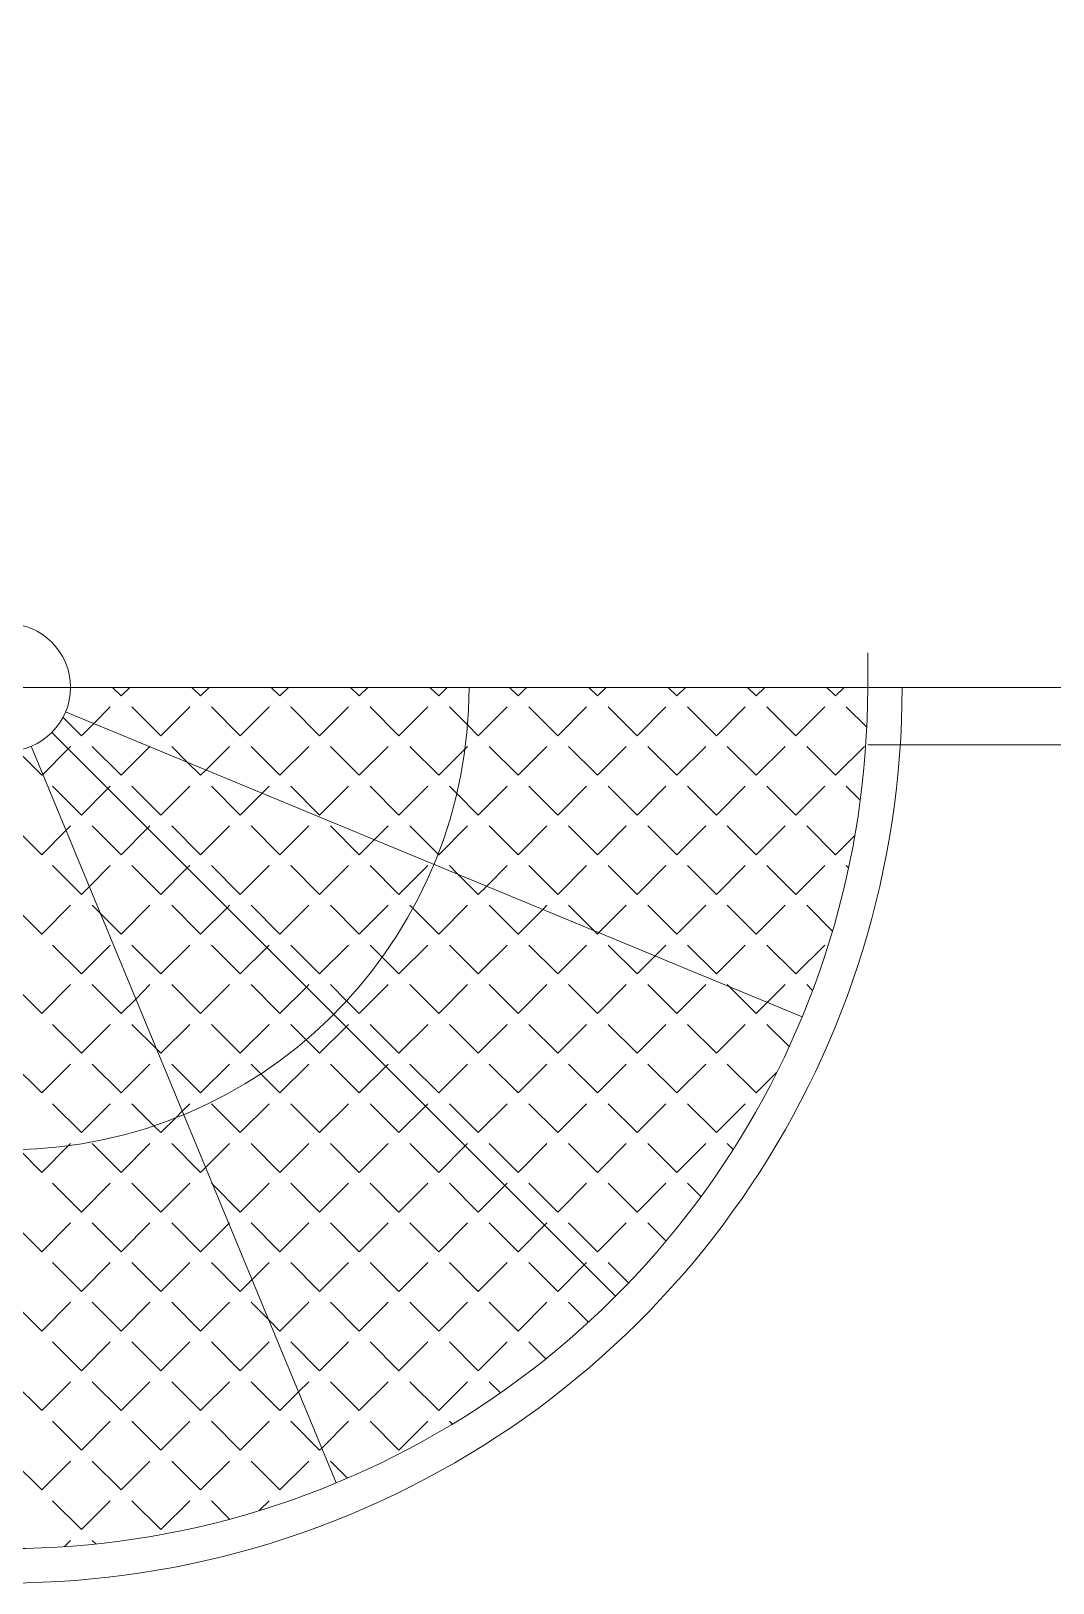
# Model space of a CAD drawing. Header units: millimetres. Extents: x 47998 to 491357, y 29487 to 305355.
# Drawn here: x 48917.8 to 49006.8, y 30462 to 30597.1 of the extents above; entities that cross this region are included whole.
import ezdxf

# ---------------------------------------------------------------- set-up
doc = ezdxf.new("R2010")
doc.units = ezdxf.units.MM

msp = doc.modelspace()

# ---------------------------------------------------------------- linework, layer by layer
at = {"color": 43, "linetype": 'Continuous', "lineweight": 15}
msp.add_line((48990.68, 30542.95), (48990.68, 30539.95), dxfattribs=at)
at = {"color": 40, "linetype": 'Continuous', "lineweight": 20}
for p, q in [((48900.54, 30539.95), (48930.82, 30539.95)), ((48921.23, 30539.95), (48990.68, 30539.95)), ((48920.81, 30537.83), (48984.97, 30511.25)), ((48919.61, 30536.03), (48968.71, 30486.92)), ((48917.8, 30534.82), (48944.38, 30470.66))]:
    msp.add_line(p, q, dxfattribs=at)
at = {"color": 254, "linetype": 'Continuous', "lineweight": 20}
for p, q in [((48925.65, 30539.2), (48924.89, 30539.95)), ((48925.65, 30539.2), (48926.4, 30539.95)), ((48932.56, 30539.2), (48931.81, 30539.95)), ((48932.56, 30539.2), (48933.32, 30539.95)), ((48939.48, 30539.2), (48938.72, 30539.95)), ((48939.48, 30539.2), (48940.23, 30539.95)), ((48946.39, 30539.2), (48945.64, 30539.95)), ((48946.39, 30539.2), (48947.14, 30539.95)), ((48953.31, 30539.2), (48952.55, 30539.95)), ((48953.31, 30539.2), (48954.06, 30539.95)), ((48960.22, 30539.2), (48959.47, 30539.95)), ((48960.22, 30539.2), (48960.97, 30539.95)), ((48967.14, 30539.2), (48966.38, 30539.95)), ((48967.14, 30539.2), (48967.89, 30539.95)), ((48974.05, 30539.2), (48973.3, 30539.95)), ((48974.05, 30539.2), (48974.8, 30539.95)), ((48980.97, 30539.2), (48980.21, 30539.95)), ((48980.97, 30539.2), (48981.72, 30539.95)), ((48987.88, 30539.2), (48987.13, 30539.95)), ((48987.88, 30539.2), (48988.63, 30539.95)), ((48923.26, 30536.81), (48924.7, 30538.26)), ((48929.11, 30535.74), (48926.59, 30538.26)), ((48929.11, 30535.74), (48931.62, 30538.26)), ((48936.02, 30535.74), (48933.51, 30538.26)), ((48936.02, 30535.74), (48938.53, 30538.26)), ((48942.93, 30535.74), (48940.42, 30538.26)), ((48942.93, 30535.74), (48945.45, 30538.26)), ((48949.85, 30535.74), (48947.34, 30538.26)), ((48949.85, 30535.74), (48952.36, 30538.26)), ((48955.82, 30536.69), (48954.25, 30538.26)), ((48956.76, 30535.74), (48959.28, 30538.26)), ((48963.68, 30535.74), (48961.16, 30538.26)), ((48963.68, 30535.74), (48966.19, 30538.26)), ((48970.59, 30535.74), (48968.08, 30538.26)), ((48970.59, 30535.74), (48973.11, 30538.26)), ((48977.51, 30535.74), (48974.99, 30538.26)), ((48977.51, 30535.74), (48980.02, 30538.26)), ((48984.42, 30535.74), (48981.91, 30538.26)), ((48984.42, 30535.74), (48986.94, 30538.26)), ((48990.6, 30536.49), (48988.82, 30538.26)), ((48922.19, 30535.74), (48920.58, 30537.35)), ((48922.19, 30535.74), (48923.26, 30536.81)), ((48956.76, 30535.74), (48955.82, 30536.69)), ((48918.73, 30532.29), (48916.55, 30534.47)), ((48918.82, 30532.37), (48921.04, 30534.59)), ((48921.04, 30534.59), (48921.25, 30534.8)), ((48925.65, 30532.29), (48923.13, 30534.8)), ((48925.65, 30532.29), (48928.15, 30534.79)), ((48928.15, 30534.79), (48928.16, 30534.8)), ((48931.41, 30533.44), (48930.05, 30534.8)), ((48933.04, 30532.76), (48935.08, 30534.8)), ((48939.48, 30532.29), (48936.96, 30534.8)), ((48939.48, 30532.29), (48941.99, 30534.8)), ((48946.39, 30532.29), (48943.88, 30534.8)), ((48946.39, 30532.29), (48948.91, 30534.8)), ((48953.31, 30532.29), (48950.79, 30534.8)), ((48953.31, 30532.29), (48955.59, 30534.57)), ((48955.59, 30534.57), (48955.82, 30534.8)), ((48960.22, 30532.29), (48957.71, 30534.8)), ((48960.22, 30532.29), (48962.74, 30534.8)), ((48967.14, 30532.29), (48964.62, 30534.8)), ((48967.14, 30532.29), (48969.65, 30534.8)), ((48974.05, 30532.29), (48971.54, 30534.8)), ((48974.05, 30532.29), (48976.57, 30534.8)), ((48980.97, 30532.29), (48978.45, 30534.8)), ((48980.97, 30532.29), (48983.48, 30534.8)), ((48987.88, 30532.29), (48985.37, 30534.8)), ((48987.88, 30532.29), (48990.4, 30534.8)), ((48918.73, 30532.29), (48918.82, 30532.37)), ((48932.56, 30532.29), (48931.41, 30533.44)), ((48932.56, 30532.29), (48933.04, 30532.76)), ((48922.19, 30528.83), (48919.68, 30531.34)), ((48922.19, 30528.83), (48924.5, 30531.14)), ((48924.5, 30531.14), (48924.7, 30531.34)), ((48929.11, 30528.83), (48926.59, 30531.34)), ((48929.11, 30528.83), (48931.62, 30531.34)), ((48936.02, 30528.83), (48933.51, 30531.34)), ((48937.93, 30530.74), (48938.53, 30531.34)), ((48942.93, 30528.83), (48940.42, 30531.34)), ((48942.93, 30528.83), (48945.45, 30531.34)), ((48949.85, 30528.83), (48947.34, 30531.34)), ((48949.85, 30528.83), (48952.36, 30531.34)), ((48954.88, 30530.71), (48954.25, 30531.34)), ((48956.76, 30528.83), (48959.28, 30531.34)), ((48963.68, 30528.83), (48961.16, 30531.34)), ((48963.68, 30528.83), (48966.19, 30531.34)), ((48970.59, 30528.83), (48968.08, 30531.34)), ((48970.59, 30528.83), (48973.11, 30531.34)), ((48977.51, 30528.83), (48974.99, 30531.34)), ((48977.51, 30528.83), (48980.02, 30531.34)), ((48984.42, 30528.83), (48981.91, 30531.34)), ((48984.42, 30528.83), (48986.94, 30531.34)), ((48990.03, 30530.14), (48988.82, 30531.34)), ((48936.02, 30528.83), (48937.93, 30530.74)), ((48956.76, 30528.83), (48954.88, 30530.71)), ((48918.73, 30525.37), (48916.22, 30527.89)), ((48918.73, 30525.37), (48920.84, 30527.48)), ((48920.84, 30527.48), (48921.25, 30527.89)), ((48925.65, 30525.37), (48923.13, 30527.89)), ((48925.65, 30525.37), (48927.95, 30527.68)), ((48927.95, 30527.68), (48928.16, 30527.89)), ((48932.56, 30525.37), (48930.05, 30527.89)), ((48932.56, 30525.37), (48935.08, 30527.89)), ((48939.48, 30525.37), (48936.96, 30527.89)), ((48939.48, 30525.37), (48941.99, 30527.89)), ((48946.39, 30525.37), (48943.88, 30527.89)), ((48947.71, 30526.69), (48948.91, 30527.89)), ((48953.25, 30525.43), (48950.79, 30527.89)), ((48953.31, 30525.37), (48955.82, 30527.89)), ((48960.22, 30525.37), (48957.71, 30527.89)), ((48960.22, 30525.37), (48962.74, 30527.89)), ((48967.14, 30525.37), (48964.62, 30527.89)), ((48967.14, 30525.37), (48969.65, 30527.89)), ((48974.05, 30525.37), (48971.54, 30527.89)), ((48974.05, 30525.37), (48976.57, 30527.89)), ((48980.97, 30525.37), (48978.45, 30527.89)), ((48980.97, 30525.37), (48983.48, 30527.89)), ((48987.88, 30525.37), (48985.37, 30527.89)), ((48987.88, 30525.37), (48989.56, 30527.05)), ((48946.39, 30525.37), (48947.71, 30526.69)), ((48922.19, 30521.91), (48919.68, 30524.43)), ((48922.87, 30522.59), (48924.7, 30524.43)), ((48929.11, 30521.91), (48926.59, 30524.43)), ((48929.11, 30521.91), (48931.41, 30524.22)), ((48931.41, 30524.22), (48931.62, 30524.43)), ((48936.02, 30521.91), (48933.51, 30524.43)), ((48936.02, 30521.91), (48938.53, 30524.43)), ((48942.93, 30521.91), (48940.42, 30524.43)), ((48942.93, 30521.91), (48945.45, 30524.43)), ((48949.85, 30521.91), (48947.34, 30524.43)), ((48949.85, 30521.91), (48952.36, 30524.43)), ((48953.31, 30525.37), (48953.25, 30525.43)), ((48955.02, 30523.66), (48954.25, 30524.43)), ((48957.49, 30522.64), (48959.28, 30524.43)), ((48963.68, 30521.91), (48961.16, 30524.43)), ((48963.68, 30521.91), (48966.19, 30524.43)), ((48970.59, 30521.91), (48968.08, 30524.43)), ((48970.59, 30521.91), (48973.11, 30524.43)), ((48977.51, 30521.91), (48974.99, 30524.43)), ((48977.51, 30521.91), (48980.02, 30524.43)), ((48984.42, 30521.91), (48981.91, 30524.43)), ((48984.42, 30521.91), (48986.94, 30524.43)), ((48989.01, 30524.24), (48988.82, 30524.43)), ((48956.76, 30521.91), (48955.02, 30523.66)), ((48922.19, 30521.91), (48922.87, 30522.59)), ((48956.76, 30521.91), (48957.49, 30522.64)), ((48918.73, 30518.46), (48916.22, 30520.97)), ((48918.73, 30518.46), (48921.25, 30520.97)), ((48923.83, 30520.28), (48923.13, 30520.97)), ((48925.65, 30518.46), (48923.83, 30520.28)), ((48925.65, 30518.46), (48928.16, 30520.97)), ((48932.56, 30518.46), (48930.05, 30520.97)), ((48932.56, 30518.46), (48934.87, 30520.76)), ((48934.87, 30520.76), (48935.08, 30520.97)), ((48939.48, 30518.46), (48936.96, 30520.97)), ((48939.48, 30518.46), (48941.99, 30520.97)), ((48946.39, 30518.46), (48943.88, 30520.97)), ((48946.39, 30518.46), (48948.91, 30520.97)), ((48951.06, 30520.71), (48950.79, 30520.97)), ((48953.31, 30518.46), (48951.06, 30520.71)), ((48953.31, 30518.46), (48955.82, 30520.97)), ((48960.22, 30518.46), (48957.71, 30520.97)), ((48960.22, 30518.46), (48962.38, 30520.61)), ((48962.38, 30520.61), (48962.74, 30520.97)), ((48966.82, 30518.77), (48964.62, 30520.97)), ((48967.27, 30518.59), (48969.65, 30520.97)), ((48974.05, 30518.46), (48971.54, 30520.97)), ((48974.05, 30518.46), (48976.57, 30520.97)), ((48980.97, 30518.46), (48978.45, 30520.97)), ((48980.97, 30518.46), (48983.48, 30520.97)), ((48987.61, 30518.73), (48985.37, 30520.97)), ((48967.14, 30518.46), (48966.82, 30518.77)), ((48922.19, 30515), (48919.68, 30517.51)), ((48922.19, 30515), (48924.7, 30517.51)), ((48929.11, 30515), (48926.59, 30517.51)), ((48929.11, 30515), (48931.62, 30517.51)), ((48936.02, 30515), (48933.51, 30517.51)), ((48938.33, 30517.31), (48938.53, 30517.51)), ((48942.93, 30515), (48940.42, 30517.51)), ((48942.93, 30515), (48945.45, 30517.51)), ((48948.39, 30516.46), (48947.34, 30517.51)), ((48949.85, 30515), (48952.36, 30517.51)), ((48956.76, 30515), (48954.25, 30517.51)), ((48956.76, 30515), (48959.28, 30517.51)), ((48963.68, 30515), (48961.16, 30517.51)), ((48963.68, 30515), (48966.19, 30517.51)), ((48967.14, 30518.46), (48967.27, 30518.59)), ((48970.59, 30515), (48968.08, 30517.51)), ((48972.16, 30516.56), (48973.11, 30517.51)), ((48977.51, 30515), (48974.99, 30517.51)), ((48977.51, 30515), (48980.02, 30517.51)), ((48984.42, 30515), (48981.91, 30517.51)), ((48984.42, 30515), (48986.94, 30517.51)), ((48936.02, 30515), (48938.33, 30517.31)), ((48949.85, 30515), (48948.39, 30516.46)), ((48970.59, 30515), (48972.16, 30516.56)), ((48918.73, 30511.54), (48916.22, 30514.06)), ((48918.73, 30511.54), (48921.25, 30514.06)), ((48925.65, 30511.54), (48923.13, 30514.06)), ((48926.92, 30512.81), (48928.16, 30514.06)), ((48932.56, 30511.54), (48930.05, 30514.06)), ((48932.56, 30511.54), (48935.08, 30514.06)), ((48939.48, 30511.54), (48936.96, 30514.06)), ((48939.48, 30511.54), (48941.78, 30513.85)), ((48941.78, 30513.85), (48941.99, 30514.06)), ((48945.29, 30512.65), (48943.88, 30514.06)), ((48946.39, 30511.54), (48948.91, 30514.06)), ((48953.31, 30511.54), (48950.79, 30514.06)), ((48953.31, 30511.54), (48955.82, 30514.06)), ((48960.22, 30511.54), (48957.71, 30514.06)), ((48960.22, 30511.54), (48962.74, 30514.06)), ((48967.14, 30511.54), (48964.62, 30514.06)), ((48967.14, 30511.54), (48969.65, 30514.06)), ((48974.05, 30511.54), (48971.54, 30514.06)), ((48974.05, 30511.54), (48976.57, 30514.06)), ((48978.63, 30513.88), (48978.45, 30514.06)), ((48980.97, 30511.54), (48978.63, 30513.88)), ((48981.93, 30512.51), (48983.48, 30514.06)), ((48985.88, 30513.55), (48985.37, 30514.06)), ((48925.65, 30511.54), (48926.92, 30512.81)), ((48946.39, 30511.54), (48945.29, 30512.65)), ((48980.97, 30511.54), (48981.93, 30512.51)), ((48922.19, 30508.09), (48919.68, 30510.6)), ((48922.19, 30508.09), (48924.7, 30510.6)), ((48928.72, 30508.47), (48926.59, 30510.6)), ((48929.11, 30508.09), (48931.62, 30510.6)), ((48936.02, 30508.09), (48933.51, 30510.6)), ((48936.02, 30508.09), (48938.53, 30510.6)), ((48941.76, 30509.26), (48940.42, 30510.6)), ((48942.93, 30508.09), (48945.24, 30510.39)), ((48945.24, 30510.39), (48945.45, 30510.6)), ((48949.85, 30508.09), (48947.34, 30510.6)), ((48949.85, 30508.09), (48952.36, 30510.6)), ((48956.76, 30508.09), (48954.25, 30510.6)), ((48956.76, 30508.09), (48959.28, 30510.6)), ((48963.68, 30508.09), (48961.16, 30510.6)), ((48963.68, 30508.09), (48966.19, 30510.6)), ((48970.59, 30508.09), (48968.08, 30510.6)), ((48970.59, 30508.09), (48973.11, 30510.6)), ((48977.51, 30508.09), (48974.99, 30510.6)), ((48977.51, 30508.09), (48980.02, 30510.6)), ((48983.84, 30508.67), (48981.91, 30510.6)), ((48929.11, 30508.09), (48928.72, 30508.47)), ((48942.93, 30508.09), (48941.76, 30509.26)), ((48918.73, 30504.63), (48916.22, 30507.14)), ((48918.73, 30504.63), (48921.25, 30507.14)), ((48925.65, 30504.63), (48923.13, 30507.14)), ((48925.65, 30504.63), (48928.16, 30507.14)), ((48932.56, 30504.63), (48930.05, 30507.14)), ((48932.56, 30504.63), (48935.08, 30507.14)), ((48937.81, 30506.3), (48936.96, 30507.14)), ((48939.48, 30504.63), (48941.99, 30507.14)), ((48946.39, 30504.63), (48943.88, 30507.14)), ((48946.39, 30504.63), (48948.7, 30506.93)), ((48948.7, 30506.93), (48948.91, 30507.14)), ((48953.31, 30504.63), (48950.79, 30507.14)), ((48953.31, 30504.63), (48955.82, 30507.14)), ((48960.22, 30504.63), (48957.71, 30507.14)), ((48960.22, 30504.63), (48962.74, 30507.14)), ((48967.14, 30504.63), (48964.62, 30507.14)), ((48967.14, 30504.63), (48969.65, 30507.14)), ((48974.05, 30504.63), (48971.54, 30507.14)), ((48974.05, 30504.63), (48976.57, 30507.14)), ((48980.97, 30504.63), (48978.45, 30507.14)), ((48939.48, 30504.63), (48937.81, 30506.3)), ((48980.97, 30504.63), (48982.77, 30506.43)), ((48922.19, 30501.17), (48919.68, 30503.68)), ((48922.19, 30501.17), (48924.7, 30503.68)), ((48928.5, 30501.77), (48926.59, 30503.68)), ((48930.4, 30502.46), (48930.97, 30503.04)), ((48930.97, 30503.04), (48931.62, 30503.68)), ((48936.02, 30501.17), (48933.51, 30503.68)), ((48936.02, 30501.17), (48938.53, 30503.68)), ((48942.93, 30501.17), (48940.42, 30503.68)), ((48942.93, 30501.17), (48945.45, 30503.68)), ((48949.85, 30501.17), (48947.34, 30503.68)), ((48949.85, 30501.17), (48952.16, 30503.48)), ((48952.16, 30503.48), (48952.36, 30503.68)), ((48956.76, 30501.17), (48954.25, 30503.68)), ((48956.76, 30501.17), (48959.28, 30503.68)), ((48963.68, 30501.17), (48961.16, 30503.68)), ((48963.68, 30501.17), (48966.19, 30503.68)), ((48970.59, 30501.17), (48968.08, 30503.68)), ((48970.59, 30501.17), (48973.11, 30503.68)), ((48977.51, 30501.17), (48974.99, 30503.68)), ((48977.51, 30501.17), (48980.02, 30503.68)), ((48929.11, 30501.17), (48928.5, 30501.77)), ((48929.11, 30501.17), (48930.4, 30502.46)), ((48918.73, 30497.71), (48921.06, 30500.04)), ((48921.06, 30500.04), (48921.25, 30500.23)), ((48925.65, 30497.71), (48923.13, 30500.23)), ((48925.65, 30497.71), (48928.16, 30500.23)), ((48932.56, 30497.71), (48930.05, 30500.23)), ((48933, 30498.15), (48935.08, 30500.23)), ((48939.48, 30497.71), (48936.96, 30500.23)), ((48939.48, 30497.71), (48941.99, 30500.23)), ((48946.39, 30497.71), (48943.88, 30500.23)), ((48946.39, 30497.71), (48948.91, 30500.23)), ((48953.31, 30497.71), (48950.79, 30500.23)), ((48953.31, 30497.71), (48955.61, 30500.02)), ((48955.61, 30500.02), (48955.82, 30500.23)), ((48960.22, 30497.71), (48957.71, 30500.23)), ((48960.22, 30497.71), (48962.74, 30500.23)), ((48967.14, 30497.71), (48964.62, 30500.23)), ((48967.14, 30497.71), (48969.65, 30500.23)), ((48974.05, 30497.71), (48971.54, 30500.23)), ((48974.05, 30497.71), (48976.57, 30500.23)), ((48978.97, 30499.71), (48978.45, 30500.23)), ((48918.73, 30497.71), (48916.76, 30499.69)), ((48932.56, 30497.71), (48933, 30498.15)), ((48922.19, 30494.26), (48919.68, 30496.77)), ((48922.19, 30494.26), (48924.7, 30496.77)), ((48929.11, 30494.26), (48926.59, 30496.77)), ((48929.11, 30494.26), (48931.62, 30496.77)), ((48933.61, 30496.67), (48933.51, 30496.77)), ((48936.02, 30494.26), (48933.61, 30496.67)), ((48936.02, 30494.26), (48938.53, 30496.77)), ((48942.93, 30494.26), (48940.42, 30496.77)), ((48942.93, 30494.26), (48945.45, 30496.77)), ((48949.85, 30494.26), (48947.34, 30496.77)), ((48949.85, 30494.26), (48952.36, 30496.77)), ((48956.76, 30494.26), (48954.25, 30496.77)), ((48956.76, 30494.26), (48959.07, 30496.56)), ((48959.07, 30496.56), (48959.28, 30496.77)), ((48963.68, 30494.26), (48961.16, 30496.77)), ((48963.68, 30494.26), (48966.19, 30496.77)), ((48970.59, 30494.26), (48968.08, 30496.77)), ((48970.59, 30494.26), (48973.11, 30496.77)), ((48976.16, 30495.6), (48974.99, 30496.77)), ((48918.73, 30490.8), (48916.22, 30493.31)), ((48918.73, 30490.8), (48921.25, 30493.31)), ((48925.65, 30490.8), (48923.13, 30493.31)), ((48925.65, 30490.8), (48928.16, 30493.31)), ((48932.56, 30490.8), (48930.05, 30493.31)), ((48932.56, 30490.8), (48935.02, 30493.26)), ((48935.02, 30493.26), (48935.08, 30493.31)), ((48939.48, 30490.8), (48936.96, 30493.31)), ((48939.48, 30490.8), (48941.99, 30493.31)), ((48946.39, 30490.8), (48943.88, 30493.31)), ((48946.39, 30490.8), (48948.91, 30493.31)), ((48953.31, 30490.8), (48950.79, 30493.31)), ((48953.31, 30490.8), (48955.82, 30493.31)), ((48960.22, 30490.8), (48957.71, 30493.31)), ((48960.22, 30490.8), (48962.53, 30493.1)), ((48962.53, 30493.1), (48962.74, 30493.31)), ((48967.14, 30490.8), (48964.62, 30493.31)), ((48967.14, 30490.8), (48969.65, 30493.31)), ((48973.12, 30491.73), (48971.54, 30493.31)), ((48922.19, 30487.34), (48919.68, 30489.86)), ((48922.19, 30487.34), (48924.7, 30489.86)), ((48929.11, 30487.34), (48926.59, 30489.86)), ((48929.11, 30487.34), (48931.62, 30489.86)), ((48936.02, 30487.34), (48933.51, 30489.86)), ((48937.05, 30488.37), (48938.53, 30489.86)), ((48942.93, 30487.34), (48940.42, 30489.86)), ((48942.93, 30487.34), (48945.45, 30489.86)), ((48949.85, 30487.34), (48947.34, 30489.86)), ((48949.85, 30487.34), (48952.36, 30489.86)), ((48956.76, 30487.34), (48954.25, 30489.86)), ((48956.76, 30487.34), (48959.28, 30489.86)), ((48963.68, 30487.34), (48961.16, 30489.86)), ((48963.68, 30487.34), (48965.99, 30489.65)), ((48965.99, 30489.65), (48966.19, 30489.86)), ((48969.85, 30488.08), (48968.08, 30489.86)), ((48936.02, 30487.34), (48937.05, 30488.37)), ((48918.73, 30483.88), (48916.22, 30486.4)), ((48918.73, 30483.88), (48921.25, 30486.4)), ((48925.65, 30483.88), (48923.13, 30486.4)), ((48925.65, 30483.88), (48928.16, 30486.4)), ((48932.56, 30483.88), (48930.05, 30486.4)), ((48932.56, 30483.88), (48935.08, 30486.4)), ((48938.5, 30484.86), (48936.96, 30486.4)), ((48939.48, 30483.88), (48941.99, 30486.4)), ((48946.39, 30483.88), (48943.88, 30486.4)), ((48946.39, 30483.88), (48948.91, 30486.4)), ((48953.31, 30483.88), (48950.79, 30486.4)), ((48953.31, 30483.88), (48955.82, 30486.4)), ((48960.22, 30483.88), (48957.71, 30486.4)), ((48960.22, 30483.88), (48962.74, 30486.4)), ((48966.35, 30484.67), (48964.62, 30486.4)), ((48939.48, 30483.88), (48938.5, 30484.86)), ((48922.19, 30480.43), (48919.68, 30482.94)), ((48922.19, 30480.43), (48924.7, 30482.94)), ((48929.11, 30480.43), (48926.59, 30482.94)), ((48929.11, 30480.43), (48931.62, 30482.94)), ((48936.02, 30480.43), (48933.51, 30482.94)), ((48936.02, 30480.43), (48938.53, 30482.94)), ((48942.93, 30480.43), (48940.42, 30482.94)), ((48942.93, 30480.43), (48945.45, 30482.94)), ((48949.85, 30480.43), (48947.34, 30482.94)), ((48949.85, 30480.43), (48952.36, 30482.94)), ((48956.76, 30480.43), (48954.25, 30482.94)), ((48956.76, 30480.43), (48959.28, 30482.94)), ((48962.63, 30481.47), (48961.16, 30482.94)), ((48918.73, 30476.97), (48916.22, 30479.48)), ((48918.73, 30476.97), (48921.25, 30479.48)), ((48925.65, 30476.97), (48923.13, 30479.48)), ((48925.65, 30476.97), (48928.16, 30479.48)), ((48932.56, 30476.97), (48930.05, 30479.48)), ((48932.56, 30476.97), (48935.08, 30479.48)), ((48939.48, 30476.97), (48936.96, 30479.48)), ((48939.48, 30476.97), (48941.1, 30478.59)), ((48941.1, 30478.59), (48941.99, 30479.48)), ((48946.39, 30476.97), (48943.88, 30479.48)), ((48946.39, 30476.97), (48948.91, 30479.48)), ((48953.31, 30476.97), (48950.79, 30479.48)), ((48953.31, 30476.97), (48955.82, 30479.48)), ((48958.68, 30478.51), (48957.71, 30479.48)), ((48922.19, 30473.51), (48919.68, 30476.03)), ((48922.19, 30473.51), (48924.7, 30476.03)), ((48929.11, 30473.51), (48926.59, 30476.03)), ((48929.11, 30473.51), (48931.62, 30476.03)), ((48936.02, 30473.51), (48933.51, 30476.03)), ((48936.02, 30473.51), (48938.53, 30476.03)), ((48942.93, 30473.51), (48940.42, 30476.03)), ((48943.12, 30473.7), (48945.45, 30476.03)), ((48949.85, 30473.51), (48947.34, 30476.03)), ((48949.85, 30473.51), (48952.36, 30476.03)), ((48954.5, 30475.78), (48954.25, 30476.03)), ((48942.93, 30473.51), (48943.12, 30473.7)), ((48918.73, 30470.05), (48916.22, 30472.57)), ((48918.73, 30470.05), (48921.25, 30472.57)), ((48925.65, 30470.05), (48923.13, 30472.57)), ((48925.65, 30470.05), (48928.16, 30472.57)), ((48932.56, 30470.05), (48930.05, 30472.57)), ((48932.56, 30470.05), (48935.08, 30472.57)), ((48939.48, 30470.05), (48936.96, 30472.57)), ((48939.48, 30470.05), (48941.99, 30472.57)), ((48945.37, 30471.08), (48943.88, 30472.57)), ((48922.19, 30466.6), (48919.68, 30469.11)), ((48922.19, 30466.6), (48924.7, 30469.11)), ((48929.11, 30466.6), (48926.59, 30469.11)), ((48929.11, 30466.6), (48931.62, 30469.11)), ((48935.1, 30467.51), (48933.51, 30469.11)), ((48937.67, 30468.25), (48938.53, 30469.11)), ((48920.72, 30465.12), (48921.25, 30465.65)), ((48923.43, 30465.35), (48923.13, 30465.65))]:
    msp.add_line(p, q, dxfattribs=at)
at = {"color": 4, "linetype": 'Continuous', "lineweight": 20}
msp.add_line((49135.68, 30539.95), (48990.68, 30539.95), dxfattribs=at)
at = {"color": 20, "linetype": 'Continuous', "lineweight": 18}
for p, q in [((49135.68, 30539.95), (48990.68, 30539.95)), ((49130.68, 30534.95), (48990.68, 30534.95))]:
    msp.add_line(p, q, dxfattribs=at)
at = {"color": 40, "linetype": 'Continuous', "lineweight": 20}
msp.add_circle((48915.68, 30539.95), 5.56, dxfattribs=at)
for radius, start, end in [(78, 89.9993, 0.0007), (75, 89.9993, 0.0007), (40.28, 101.2571, 0.002)]:
    msp.add_arc((48915.68, 30539.95), radius, start, end, dxfattribs=at)

doc.saveas('drawing.dxf')
